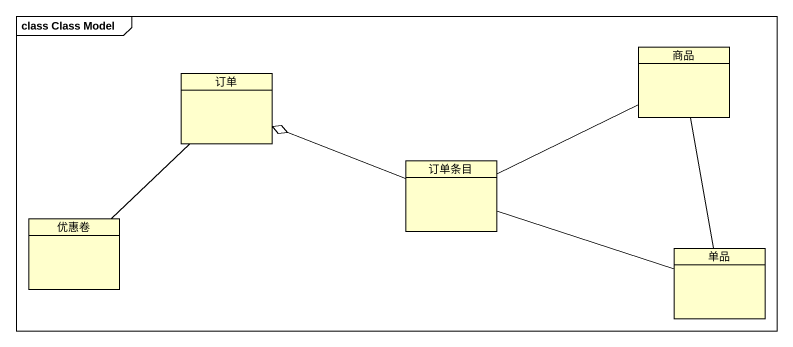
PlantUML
@startuml
mainframe class Class Model
hide circle
hide empty members
class 订单
class 商品
class 订单条目
class 优惠卷
class 单品
订单 -- 优惠卷
订单条目 -left-o 订单
订单条目 -right- 商品
订单条目 -right- 单品
单品 -up- 商品
@enduml
